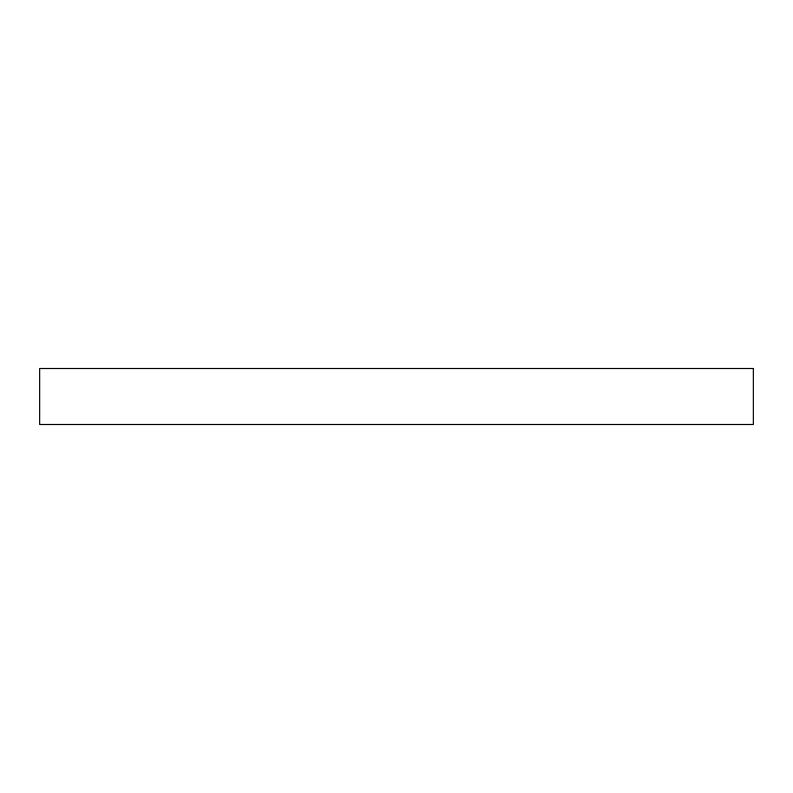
<?xml version="1.0" encoding="UTF-8"?>
<svg xmlns="http://www.w3.org/2000/svg" width="793" height="793" viewBox="0 0 793 793"><rect width="100%" height="100%" fill="white"/><g stroke="black" fill="none" stroke-linecap="round" stroke-linejoin="round"><path stroke-width="1.19" d="M753.35 368.507L39.65 368.507L39.65 424.493L753.35 424.493L753.35 368.507"/></g></svg>
